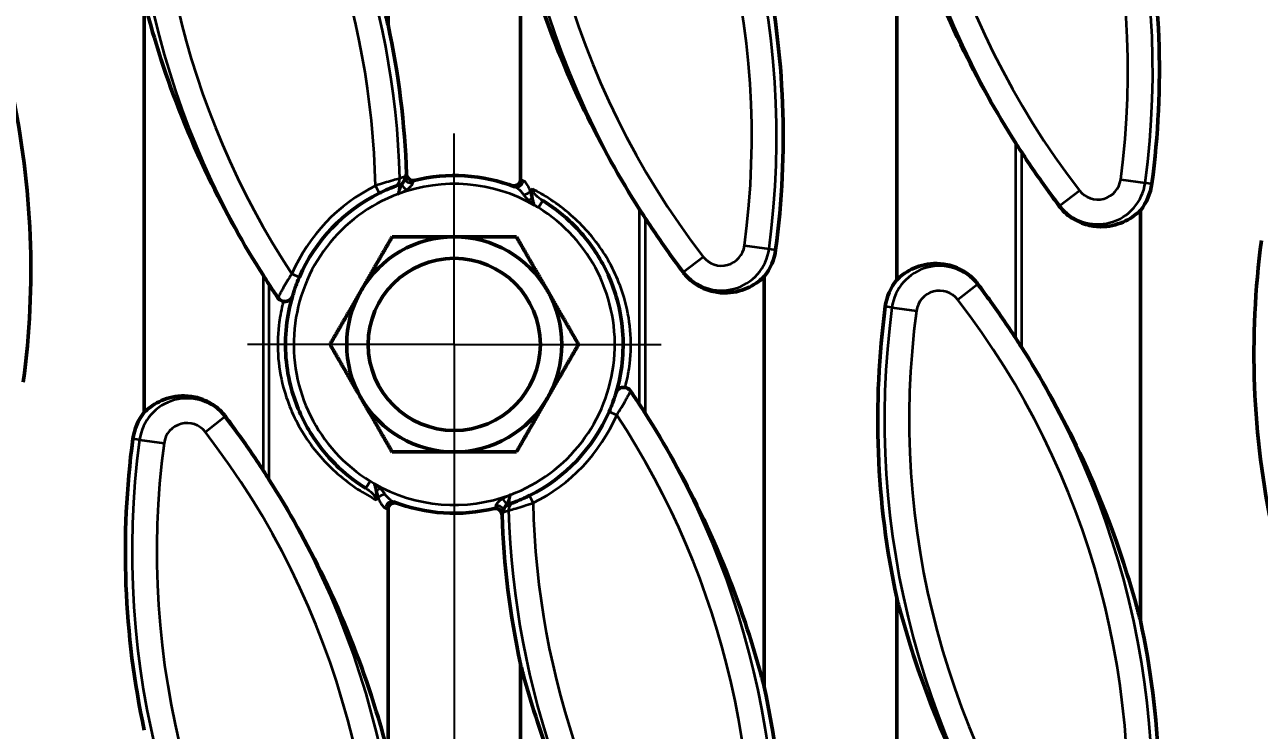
# Model space of a CAD drawing. Header units: millimetres. Extents: x 0 to 1485, y 0 to 1050.
# Drawn here: x 616.5 to 691, y 484.1 to 526.8 of the extents above; entities that cross this region are included whole.
import ezdxf

# ---------------------------------------------------------------- set-up
doc = ezdxf.new("R2010")
doc.units = ezdxf.units.MM
doc.header["$LTSCALE"] = 2.5
for name, color, linetype, lineweight in [('Bemaßung (ISO)', 7, 'Continuous', 25), ('Mittelpunktmarkierung (ISO)', 7, 'Continuous', 25), ('Sichtbar (ISO)', 7, 'Continuous', 50), ('Sichtbar schmal (ISO)', 7, 'Continuous', 35)]:
    doc.layers.add(name, color=color, linetype=linetype, lineweight=lineweight)
doc.styles.add('TXT 3_5', font='isocpeur.ttf')
doc.dimstyles.new('Anrin Standard (DIN)', dxfattribs={"dimscale": 2.5, "dimtxt": 3.5, "dimasz": 2.5, "dimexe": 2, "dimexo": 0, "dimgap": 0.8, "dimtad": 1, "dimrnd": 1e-08, "dimtxsty": 'TXT 3_5', "dimcen": 0.09, "dimdle": 10, "dimclrd": 256, "dimclre": 256, "dimclrt": 256, "dimadec": 0, "dimazin": 2, "dimtfac": 0.714286, "dimtmove": 0, "dimatfit": 3, "dimfxl": 1, "dimtolj": 1, "dimlwd": -1, "dimlwe": -1, "dimarcsym": 0})

# ---------------------------------------------------------------- blocks, each defined once
blk = doc.blocks.new('*D26')
at = {"layer": 'Bemaßung (ISO)', "transparency": 16777216}
for p, q in [((642.405, 507.455), (642.405, 407.455)), ((1142.405, 507.455), (1142.405, 407.455)), ((648.655, 412.455), (1136.155, 412.455))]:
    blk.add_line(p, q, dxfattribs=at)
for points in [[(648.655, 413.496), (648.655, 411.413), (642.405, 412.455)], [(1136.155, 413.496), (1136.155, 411.413), (1142.405, 412.455)]]:
    blk.add_solid(points, dxfattribs=at)
at = {"layer": 'Defpoints', "color": 0, "transparency": 16777216}
for p in [(642.405, 507.455), (1142.405, 507.455), (1142.405, 412.455)]:
    blk.add_point(p, dxfattribs=at)
at = {"layer": 'Bemaßung (ISO)', "transparency": 16777216, "insert": (884.092, 423.205), "char_height": 8.75, "attachment_point": 1, "style": 'TXT 3_5'}
blk.add_mtext('\\A1;500', dxfattribs=at)

msp = doc.modelspace()

# ---------------------------------------------------------------- linework, layer by layer
at = {"layer": 'Mittelpunktmarkierung (ISO)', "linetype": 'Continuous'}
for q in [(642.405, 520.205), (629.905, 507.455), (654.905, 507.455), (642.405, 494.955)]:
    msp.add_line((642.405, 507.455), q, dxfattribs=at)
at = {"layer": 'Sichtbar (ISO)'}
for p, q in [((638.405, 551.554), (638.405, 526.771)), ((669.132, 511.355), (669.132, 536.139)), ((646.405, 517.41), (646.405, 532.139)), ((623.678, 503.355), (623.678, 528.139)), ((683.86, 515.554), (683.86, 490.771)), ((661.132, 511.554), (661.132, 486.771)), ((638.405, 497.499), (638.405, 482.771)), ((669.132, 467.355), (669.132, 492.139)), ((646.405, 463.355), (646.405, 488.139))]:
    msp.add_line(p, q, dxfattribs=at)
msp.add_circle((642.405, 507.455), 5.2, dxfattribs=at)
for centre, radius, start, end in [((633.729, 523.995), 51.275, 352.3504, 12.13108), ((611.002, 519.995), 51.275, 352.3504, 12.13108), ((588.275, 515.995), 51.275, 1.95578, 12.13108), ((565.547, 511.995), 51.275, 352.3504, 12.13108), ((719.263, 546.914), 50.882, 212.45081, 213.15705), ((642.405, 507.455), 10.2, 68.95036, 103.79188), ((681.278, 517.609), 3.3, 321.48132, 352.3504), ((642.405, 507.455), 10.2, 116.44643, 156.48791), ((696.535, 542.914), 50.882, 212.45081, 213.15705), ((642.405, 507.455), 6.5, 90, 150), ((642.405, 507.455), 6.5, 30, 90), ((658.55, 513.609), 3.3, 321.48132, 352.3504), ((741.99, 506.914), 51.275, 172.3504, 192.13108), ((673.808, 538.914), 50.882, 212.45081, 213.15705), ((671.714, 509.3), 3.3, 141.48132, 172.3504), ((642.405, 507.455), 6.5, 150, 210), ((642.405, 507.455), 6.5, 330, 30), ((719.263, 502.914), 51.275, 172.3504, 192.13108), ((633.729, 479.995), 50.882, 32.45081, 33.15705), ((642.405, 507.455), 6.5, 210, 270), ((642.405, 507.455), 6.5, 270, 330), ((611.002, 475.995), 50.882, 32.45081, 33.15705), ((626.26, 501.3), 3.3, 141.48132, 172.3504), ((642.405, 507.455), 10.2, 296.44643, 336.48791), ((673.808, 494.914), 51.275, 172.3504, 192.13108), ((588.275, 471.995), 50.882, 32.45081, 33.15705), ((642.405, 507.455), 10.2, 248.95036, 283.79188), ((696.535, 498.914), 51.275, 181.95578, 192.13108), ((633.729, 479.995), 51.275, 352.3504, 12.13108), ((611.002, 475.995), 51.275, 352.3504, 12.13108)]:
    msp.add_arc(centre, radius, start, end, dxfattribs=at)
for points, knots in [([(631.211, 543.297), (632.391, 541.442), (633.533, 539.411), (635.691, 534.941), (636.654, 532.486), (637.661, 529.402), (637.942, 528.469), (638.266, 527.292), (638.337, 527.029), (638.405, 526.771)], [5.610352, 5.610352, 5.610352, 5.610352, 6.256852, 6.256852, 7.009099, 7.009099, 7.296608, 7.296608, 7.380319, 7.380319, 7.380319, 7.380319]), ([(676.326, 519.612), (675.146, 521.468), (674.004, 523.499), (671.847, 527.969), (670.883, 530.424), (669.876, 533.507), (669.596, 534.441), (669.271, 535.617), (669.2, 535.88), (669.132, 536.139)], [5.610352, 5.610352, 5.610352, 5.610352, 6.256852, 6.256852, 7.009099, 7.009099, 7.296608, 7.296608, 7.380319, 7.380319, 7.380319, 7.380319]), ([(653.599, 515.612), (652.419, 517.468), (651.277, 519.499), (649.119, 523.969), (648.156, 526.424), (647.149, 529.507), (646.868, 530.441), (646.544, 531.617), (646.473, 531.88), (646.405, 532.139)], [5.610352, 5.610352, 5.610352, 5.610352, 6.256852, 6.256852, 7.009099, 7.009099, 7.296608, 7.296608, 7.380319, 7.380319, 7.380319, 7.380319]), ([(630.871, 511.612), (629.691, 513.468), (628.55, 515.499), (626.392, 519.969), (625.429, 522.424), (624.422, 525.507), (624.141, 526.441), (623.817, 527.617), (623.746, 527.88), (623.678, 528.139)], [5.610352, 5.610352, 5.610352, 5.610352, 6.256852, 6.256852, 7.009099, 7.009099, 7.296608, 7.296608, 7.380319, 7.380319, 7.380319, 7.380319]), ([(678.953, 515.816), (678.724, 516.123), (678.499, 516.43), (677.734, 517.492), (677.193, 518.278), (676.666, 519.085)], [1.2694834, 1.2694834, 1.2694834, 1.2694834, 1.3818929, 1.3818929, 1.6649559, 1.6649559, 1.6649559, 1.6649559]), ([(640.015, 517.371), (639.964, 517.359), (639.911, 517.356), (639.807, 517.372), (639.758, 517.39), (639.668, 517.444), (639.629, 517.48), (639.574, 517.554), (639.555, 517.59), (639.529, 517.665), (639.522, 517.705), (639.52, 517.745)], [0, 0, 0, 0, 0.01574816, 0.01574816, 0.03146446, 0.03146446, 0.04711575, 0.04711575, 0.05916929, 0.05916929, 0.07122118, 0.07122118, 0.07122118, 0.07122118]), ([(637.862, 516.587), (637.928, 516.62), (637.994, 516.652), (638.162, 516.731), (638.264, 516.777), (638.479, 516.87), (638.585, 516.913), (638.74, 516.974), (638.789, 516.992), (638.802, 516.997)], [0, 0, 0, 0, 0.0230126, 0.0230126, 0.0598329, 0.0598329, 0.1076991, 0.1076991, 0.1549444, 0.1549444, 0.1549444, 0.1549444]), ([(638.802, 516.997), (638.85, 517.015), (638.898, 517.033), (638.983, 517.064), (639.02, 517.077), (639.057, 517.09)], [0, 0, 0, 0, 0.1758766, 0.1758766, 0.3100221, 0.3100221, 0.3100221, 0.3100221]), ([(646.405, 517.41), (646.405, 517.362), (646.396, 517.315), (646.359, 517.228), (646.333, 517.189), (646.265, 517.121), (646.224, 517.093), (646.127, 517.05), (646.071, 517.037), (645.952, 517.032), (645.888, 517.042), (645.828, 517.063)], [0, 0, 0, 0, 0.01433422, 0.01433422, 0.02831347, 0.02831347, 0.04325433, 0.04325433, 0.06008077, 0.06008077, 0.07901685, 0.07901685, 0.07901685, 0.07901685]), ([(647.747, 516.144), (648.253, 515.833), (648.824, 515.417), (650.01, 514.307), (650.614, 513.582), (651.107, 512.776), (651.602, 511.967), (651.988, 511.079), (652.58, 508.922), (652.683, 507.624), (652.479, 505.743), (652.358, 505.14), (652.183, 504.553)], [0.248951, 0.248951, 0.248951, 0.248951, 0.507577, 0.507577, 0.807954, 0.807954, 0.807954, 1.109752, 1.109752, 1.512285, 1.512285, 1.705145, 1.705145, 1.705145, 1.705145]), ([(683.86, 515.554), (683.747, 515.445), (683.623, 515.339), (683.167, 515.002), (682.783, 514.802), (681.889, 514.562), (681.38, 514.514), (680.484, 514.709), (680.15, 514.832), (679.528, 515.204), (679.242, 515.454), (678.997, 515.758), (678.975, 515.787), (678.953, 515.816)], [1.2625413, 1.2625413, 1.2625413, 1.2625413, 1.3515841, 1.3515841, 1.5621044, 1.5621044, 1.7726247, 1.7726247, 1.8811482, 1.8811482, 1.9896717, 1.9896717, 2.0005996, 2.0005996, 2.0005996, 2.0005996]), ([(656.226, 511.816), (655.997, 512.123), (655.772, 512.43), (655.007, 513.492), (654.466, 514.278), (653.939, 515.085)], [1.2694834, 1.2694834, 1.2694834, 1.2694834, 1.3818929, 1.3818929, 1.6649559, 1.6649559, 1.6649559, 1.6649559]), ([(661.132, 511.554), (661.02, 511.445), (660.896, 511.339), (660.439, 511.002), (660.056, 510.802), (659.162, 510.562), (658.653, 510.514), (657.757, 510.709), (657.423, 510.832), (656.801, 511.204), (656.515, 511.454), (656.27, 511.758), (656.248, 511.787), (656.226, 511.816)], [1.2625413, 1.2625413, 1.2625413, 1.2625413, 1.3515841, 1.3515841, 1.5621044, 1.5621044, 1.7726247, 1.7726247, 1.8811482, 1.8811482, 1.9896717, 1.9896717, 2.0005996, 2.0005996, 2.0005996, 2.0005996]), ([(669.132, 511.355), (669.245, 511.464), (669.369, 511.571), (669.825, 511.907), (670.208, 512.107), (671.103, 512.347), (671.612, 512.396), (672.508, 512.2), (672.842, 512.077), (673.463, 511.706), (673.75, 511.456), (673.995, 511.151), (674.017, 511.123), (674.038, 511.093)], [1.2625413, 1.2625413, 1.2625413, 1.2625413, 1.3515841, 1.3515841, 1.5621044, 1.5621044, 1.7726247, 1.7726247, 1.8811482, 1.8811482, 1.9896717, 1.9896717, 2.0005996, 2.0005996, 2.0005996, 2.0005996]), ([(632.646, 510.423), (632.648, 510.428), (632.651, 510.438), (632.662, 510.475), (632.673, 510.508), (632.7, 510.595), (632.718, 510.649), (632.756, 510.761), (632.775, 510.817), (632.83, 510.971), (632.868, 511.073), (632.954, 511.292), (633.002, 511.408), (633.052, 511.524)], [0, 0, 0, 0, 0.0155099, 0.0155099, 0.0403256, 0.0403256, 0.0672032, 0.0672032, 0.0901294, 0.0901294, 0.1272865, 0.1272865, 0.1669114, 0.1669114, 0.1669114, 0.1669114]), ([(674.038, 511.093), (674.268, 510.786), (674.493, 510.48), (675.257, 509.418), (675.799, 508.632), (676.326, 507.824)], [1.2694834, 1.2694834, 1.2694834, 1.2694834, 1.3818929, 1.3818929, 1.6649559, 1.6649559, 1.6649559, 1.6649559]), ([(631.752, 510.272), (631.784, 510.224), (631.826, 510.181), (631.92, 510.112), (631.973, 510.086), (632.046, 510.065), (632.064, 510.061), (632.081, 510.058)], [-0.1130441, -0.1130441, -0.1130441, -0.1130441, -0.09541598, -0.09541598, -0.07779521, -0.07779521, -0.07248513, -0.07248513, -0.07248513, -0.07248513]), ([(632.627, 510.357), (632.626, 510.356), (632.626, 510.355), (632.607, 510.292), (632.572, 510.234), (632.483, 510.145), (632.433, 510.111), (632.328, 510.069), (632.278, 510.056), (632.177, 510.047), (632.129, 510.049), (632.081, 510.058)], [-0.08672589, -0.08672589, -0.08672589, -0.08672589, -0.08630299, -0.08630299, -0.05638776, -0.05638776, -0.03260785, -0.03260785, -0.01488599, -0.01488599, 0, 0, 0, 0]), ([(637.063, 498.765), (636.557, 499.077), (635.986, 499.492), (634.8, 500.602), (634.196, 501.328), (633.703, 502.133), (633.208, 502.942), (632.822, 503.831), (632.23, 505.988), (632.127, 507.286), (632.331, 509.166), (632.452, 509.77), (632.627, 510.357)], [0.248951, 0.248951, 0.248951, 0.248951, 0.507577, 0.507577, 0.807954, 0.807954, 0.807954, 1.109752, 1.109752, 1.512285, 1.512285, 1.705145, 1.705145, 1.705145, 1.705145]), ([(676.666, 507.297), (677.846, 505.442), (678.987, 503.411), (681.145, 498.941), (682.109, 496.486), (683.115, 493.402), (683.396, 492.469), (683.721, 491.292), (683.791, 491.029), (683.86, 490.771)], [5.610352, 5.610352, 5.610352, 5.610352, 6.256852, 6.256852, 7.009099, 7.009099, 7.296608, 7.296608, 7.380319, 7.380319, 7.380319, 7.380319]), ([(623.678, 503.355), (623.79, 503.464), (623.914, 503.571), (624.371, 503.907), (624.754, 504.107), (625.648, 504.347), (626.157, 504.396), (627.053, 504.2), (627.387, 504.077), (628.009, 503.706), (628.295, 503.456), (628.54, 503.151), (628.562, 503.123), (628.584, 503.093)], [1.2625413, 1.2625413, 1.2625413, 1.2625413, 1.3515841, 1.3515841, 1.5621044, 1.5621044, 1.7726247, 1.7726247, 1.8811482, 1.8811482, 1.9896717, 1.9896717, 2.0005996, 2.0005996, 2.0005996, 2.0005996]), ([(652.164, 504.486), (652.162, 504.481), (652.159, 504.471), (652.148, 504.434), (652.137, 504.401), (652.11, 504.315), (652.092, 504.26), (652.054, 504.149), (652.035, 504.093), (651.98, 503.939), (651.942, 503.836), (651.856, 503.617), (651.808, 503.501), (651.758, 503.386)], [0, 0, 0, 0, 0.0155099, 0.0155099, 0.0403256, 0.0403256, 0.0672032, 0.0672032, 0.0901294, 0.0901294, 0.1272865, 0.1272865, 0.1669114, 0.1669114, 0.1669114, 0.1669114]), ([(652.183, 504.553), (652.184, 504.554), (652.184, 504.555), (652.203, 504.618), (652.238, 504.676), (652.327, 504.764), (652.377, 504.798), (652.482, 504.841), (652.532, 504.854), (652.633, 504.862), (652.681, 504.86), (652.729, 504.852)], [-0.08672589, -0.08672589, -0.08672589, -0.08672589, -0.08630299, -0.08630299, -0.05638776, -0.05638776, -0.03260785, -0.03260785, -0.01488599, -0.01488599, 0, 0, 0, 0]), ([(653.058, 504.637), (653.026, 504.686), (652.984, 504.728), (652.89, 504.797), (652.837, 504.823), (652.764, 504.845), (652.746, 504.849), (652.729, 504.852)], [-0.1130441, -0.1130441, -0.1130441, -0.1130441, -0.09541598, -0.09541598, -0.07779521, -0.07779521, -0.07248513, -0.07248513, -0.07248513, -0.07248513]), ([(628.584, 503.093), (628.813, 502.786), (629.038, 502.48), (629.803, 501.418), (630.344, 500.632), (630.871, 499.824)], [1.2694834, 1.2694834, 1.2694834, 1.2694834, 1.3818929, 1.3818929, 1.6649559, 1.6649559, 1.6649559, 1.6649559]), ([(653.939, 503.297), (655.119, 501.442), (656.26, 499.411), (658.418, 494.941), (659.381, 492.486), (660.388, 489.402), (660.669, 488.469), (660.993, 487.292), (661.064, 487.029), (661.132, 486.771)], [5.610352, 5.610352, 5.610352, 5.610352, 6.256852, 6.256852, 7.009099, 7.009099, 7.296608, 7.296608, 7.380319, 7.380319, 7.380319, 7.380319]), ([(631.211, 499.297), (632.391, 497.442), (633.533, 495.411), (635.691, 490.941), (636.654, 488.486), (637.661, 485.402), (637.942, 484.469), (638.266, 483.292), (638.337, 483.029), (638.405, 482.771)], [5.610352, 5.610352, 5.610352, 5.610352, 6.256852, 6.256852, 7.009099, 7.009099, 7.296608, 7.296608, 7.380319, 7.380319, 7.380319, 7.380319]), ([(646.948, 498.322), (646.882, 498.29), (646.816, 498.258), (646.648, 498.178), (646.546, 498.133), (646.331, 498.04), (646.225, 497.997), (646.07, 497.935), (646.021, 497.917), (646.008, 497.912)], [0, 0, 0, 0, 0.0230126, 0.0230126, 0.0598329, 0.0598329, 0.1076991, 0.1076991, 0.1549444, 0.1549444, 0.1549444, 0.1549444]), ([(638.405, 497.499), (638.405, 497.547), (638.414, 497.594), (638.451, 497.681), (638.477, 497.72), (638.545, 497.789), (638.586, 497.817), (638.683, 497.86), (638.739, 497.872), (638.858, 497.877), (638.922, 497.868), (638.982, 497.846)], [0, 0, 0, 0, 0.01433489, 0.01433489, 0.02831378, 0.02831378, 0.04325342, 0.04325342, 0.06007817, 0.06007817, 0.07901686, 0.07901686, 0.07901686, 0.07901686]), ([(644.795, 497.539), (644.846, 497.551), (644.899, 497.553), (645.003, 497.537), (645.052, 497.519), (645.142, 497.465), (645.181, 497.43), (645.236, 497.356), (645.255, 497.32), (645.281, 497.244), (645.288, 497.204), (645.29, 497.164)], [0, 0, 0, 0, 0.01574815, 0.01574815, 0.03146443, 0.03146443, 0.0471157, 0.0471157, 0.05916927, 0.05916927, 0.07122118, 0.07122118, 0.07122118, 0.07122118]), ([(646.008, 497.912), (645.96, 497.894), (645.912, 497.876), (645.827, 497.846), (645.79, 497.833), (645.753, 497.82)], [0, 0, 0, 0, 0.1758766, 0.1758766, 0.3100221, 0.3100221, 0.3100221, 0.3100221]), ([(676.326, 475.612), (675.146, 477.468), (674.004, 479.499), (671.847, 483.969), (670.883, 486.424), (669.876, 489.507), (669.596, 490.441), (669.271, 491.617), (669.2, 491.88), (669.132, 492.139)], [5.610352, 5.610352, 5.610352, 5.610352, 6.256852, 6.256852, 7.009099, 7.009099, 7.296608, 7.296608, 7.380319, 7.380319, 7.380319, 7.380319]), ([(653.599, 471.612), (652.419, 473.468), (651.277, 475.499), (649.119, 479.969), (648.156, 482.424), (647.149, 485.507), (646.868, 486.441), (646.544, 487.617), (646.473, 487.88), (646.405, 488.139)], [5.610352, 5.610352, 5.610352, 5.610352, 6.256852, 6.256852, 7.009099, 7.009099, 7.296608, 7.296608, 7.380319, 7.380319, 7.380319, 7.380319])]:
    msp.add_open_spline(points, degree=3, knots=knots, dxfattribs=at)
for points, weights in [([(636.776, 510.705), (637.647, 512.213), (638.652, 513.955)], [1, 1.10990658855, 1.14344672345]), ([(638.652, 513.955), (640.663, 513.955), (642.405, 513.955)], [1.14344672345, 1.10990658855, 1]), ([(642.405, 513.955), (644.147, 513.955), (646.158, 513.955)], [1, 1.10990658855, 1.14344672345]), ([(646.158, 513.955), (647.163, 512.213), (648.034, 510.705)], [1.14344672345, 1.10990658855, 1]), ([(634.899, 507.455), (635.905, 509.196), (636.776, 510.705)], [1.14344672345, 1.10990658855, 1]), ([(648.034, 510.705), (648.905, 509.196), (649.911, 507.455)], [1, 1.10990658855, 1.14344672345]), ([(636.776, 504.205), (635.905, 505.713), (634.899, 507.455)], [1, 1.10990658855, 1.14344672345]), ([(649.911, 507.455), (648.905, 505.713), (648.034, 504.205)], [1.14344672345, 1.10990658855, 1]), ([(638.652, 500.955), (637.647, 502.696), (636.776, 504.205)], [1.14344672345, 1.10990658855, 1]), ([(648.034, 504.205), (647.163, 502.696), (646.158, 500.955)], [1, 1.10990658855, 1.14344672345]), ([(642.405, 500.955), (640.663, 500.955), (638.652, 500.955)], [1, 1.10990658855, 1.14344672345]), ([(646.158, 500.955), (644.147, 500.955), (642.405, 500.955)], [1.14344672345, 1.10990658855, 1])]:
    msp.add_rational_spline(points, weights, degree=2, dxfattribs=at)
for points in [[(631.752, 510.272), (631.57, 510.541), (631.39, 510.812), (631.211, 511.085)], [(632.627, 510.357), (632.633, 510.379), (632.64, 510.401), (632.646, 510.423)], [(652.183, 504.553), (652.177, 504.531), (652.17, 504.508), (652.164, 504.486)], [(653.058, 504.637), (653.24, 504.369), (653.42, 504.098), (653.599, 503.824)]]:
    msp.add_open_spline(points, degree=3, dxfattribs=at)
at = {"layer": 'Sichtbar schmal (ISO)'}
for p, q in [((676.326, 507.824), (676.326, 519.612)), ((676.666, 519.085), (676.666, 507.297)), ((637.64, 517.035), (637.862, 516.587)), ((639.057, 517.09), (639.082, 517.016)), ((682.666, 517.423), (684.147, 517.224)), ((684.147, 517.224), (684.548, 517.17)), ((647.747, 516.144), (647.485, 515.718)), ((678.986, 515.841), (680.169, 516.754)), ((647.254, 515.882), (647.246, 515.882)), ((647.254, 515.855), (647.254, 515.882)), ((653.599, 503.824), (653.599, 515.612)), ((678.986, 515.841), (678.953, 515.816)), ((653.939, 515.085), (653.939, 503.297)), ((659.938, 513.423), (661.419, 513.224)), ((661.419, 513.224), (661.821, 513.17)), ((656.258, 511.841), (657.441, 512.754)), ((632.593, 511.723), (633.052, 511.524)), ((656.258, 511.841), (656.226, 511.816)), ((630.871, 499.824), (630.871, 511.612)), ((631.211, 511.085), (631.211, 499.297)), ((674.006, 511.069), (672.823, 510.156)), ((674.006, 511.069), (674.038, 511.093)), ((668.845, 509.686), (668.444, 509.74)), ((668.845, 509.686), (670.326, 509.487)), ((628.552, 503.069), (627.369, 502.156)), ((628.552, 503.069), (628.584, 503.093)), ((652.217, 503.186), (651.758, 503.386)), ((623.391, 501.686), (622.989, 501.74)), ((623.391, 501.686), (624.872, 501.487)), ((637.063, 498.765), (637.325, 499.191)), ((637.556, 499.054), (637.556, 499.028)), ((637.556, 499.028), (637.564, 499.028)), ((647.17, 497.874), (646.948, 498.322)), ((645.753, 497.82), (645.728, 497.894))]:
    msp.add_line(p, q, dxfattribs=at)
for centre, radius, start, end in [((633.729, 523.995), 50.87, 352.3504, 37.6496), ((719.263, 546.914), 50.87, 172.3504, 217.6496), ((719.263, 546.914), 49.376, 172.3504, 217.6496), ((633.729, 523.995), 49.376, 352.3504, 37.6496), ((611.002, 519.995), 50.87, 352.3504, 37.6496), ((611.002, 519.995), 49.376, 352.3504, 37.6496), ((696.535, 542.914), 50.87, 172.3504, 217.6496), ((696.535, 542.914), 49.376, 172.3504, 217.6496), ((588.275, 515.995), 50.87, 1.67175, 37.6496), ((588.275, 515.995), 49.376, 1.20642, 37.6496), ((673.808, 538.914), 50.87, 172.3504, 214.24415), ((673.808, 538.914), 49.376, 172.3504, 213.41404), ((642.405, 507.455), 10.7, 116.44643, 156.48791), ((642.405, 507.455), 9.7, 60.00369, 110.5412), ((681.278, 517.609), 2.895, 217.6496, 352.3504), ((681.278, 517.609), 1.401, 217.6496, 352.3504), ((642.405, 507.455), 9.7, 110.5412, 238.41931), ((642.405, 507.455), 9.7, 290.5412, 58.41931), ((658.55, 513.609), 2.895, 217.6496, 352.3504), ((658.55, 513.609), 1.401, 217.6496, 352.3504), ((671.714, 509.3), 2.895, 37.6496, 172.3504), ((633.729, 479.995), 50.87, 352.3504, 37.6496), ((671.714, 509.3), 1.401, 37.6496, 172.3504), ((719.263, 502.914), 50.87, 172.3504, 217.6496), ((719.263, 502.914), 49.376, 172.3504, 217.6496), ((633.729, 479.995), 49.376, 352.3504, 37.6496), ((611.002, 475.995), 50.87, 352.3504, 34.24415), ((626.26, 501.3), 2.895, 37.6496, 172.3504), ((588.275, 471.995), 50.87, 352.3504, 37.6496), ((642.405, 507.455), 10.7, 296.44643, 336.48791), ((611.002, 475.995), 49.376, 352.3504, 33.41404), ((626.26, 501.3), 1.401, 37.6496, 172.3504), ((588.275, 471.995), 49.376, 352.3504, 37.6496), ((673.808, 494.914), 50.87, 172.3504, 217.6496), ((673.808, 494.914), 49.376, 172.3504, 217.6496), ((642.405, 507.455), 9.7, 240.00369, 290.5412), ((696.535, 498.914), 49.376, 181.20642, 217.6496), ((696.535, 498.914), 50.87, 181.67175, 217.6496)]:
    msp.add_arc(centre, radius, start, end, dxfattribs=at)
for centre, major_axis, ratio, start_param, end_param in [((639.878, 517.749), (0.095, -0.388), 0.996028, 4.506445, 6.283185), ((638.625, 517.465), (0.177, -0.468), 0.995746, 0, 1.240253), ((638.944, 517.414), (0.493, 0.082), 0.839926, 4.85613, 5.211227), ((639.477, 516.829), (-0.261, 0.303), 0.053745, 0.49753, 1.694731), ((639.832, 517.484), (-0.399, 0.024), 0.709812, 0.12405, 1.794752), ((646.212, 517.347), (-0.144, -0.373), 0.864937, 0, 1.892137), ((646.675, 516.704), (0.379, 0.128), 0.423117, 4.330604, 5.608077), ((646.931, 516.225), (-0.321, -0.239), 0.083756, 1.401229, 2.070756), ((647.317, 516.429), (0.485, -0.121), 0.34728, 4.343031, 4.43962), ((647.239, 515.882), (-0.346, -0.2), 0.008471, 1.556172, 1.585421), ((632.168, 510.569), (0.478, -0.146), 0.993751, 4.037613, 6.283185), ((652.642, 504.341), (-0.478, 0.146), 0.993751, 4.037613, 6.283185), ((637.571, 499.028), (-0.346, -0.2), 0.008471, 4.697765, 4.727013), ((637.493, 498.48), (-0.485, 0.121), 0.34728, 4.343031, 4.43962), ((637.879, 498.685), (0.321, 0.239), 0.083756, 1.401229, 2.070756), ((638.135, 498.206), (-0.379, -0.128), 0.423117, 4.330604, 5.608077), ((638.598, 497.562), (0.144, 0.373), 0.864937, 0, 1.892137), ((644.932, 497.16), (-0.095, 0.388), 0.996028, 4.506445, 6.283185), ((644.978, 497.425), (0.399, -0.024), 0.709812, 0.12405, 1.794752), ((645.333, 498.08), (0.261, -0.303), 0.053745, 0.49753, 1.694731), ((645.866, 497.495), (-0.493, -0.082), 0.839926, 4.85613, 5.211227), ((646.185, 497.445), (-0.177, 0.468), 0.995746, 0, 1.240253)]:
    msp.add_ellipse(centre, major_axis=major_axis, ratio=ratio, start_param=start_param, end_param=end_param, dxfattribs=at)
for points, knots in [([(639.48, 517.736), (639.468, 517.733), (639.457, 517.698), (639.443, 517.593), (639.438, 517.538), (639.434, 517.473)], [0, 0, 0, 0, 0.04099207, 0.04099207, 0.06905004, 0.06905004, 0.06905004, 0.06905004]), ([(639.52, 517.745), (639.519, 517.745), (639.518, 517.745), (639.505, 517.742), (639.492, 517.739), (639.48, 517.736)], [-0.04669909, -0.04669909, -0.04669909, -0.04669909, -0.04369649, -0.04369649, 0, 0, 0, 0]), ([(639.123, 517.479), (639.103, 517.474), (639.026, 517.454), (638.781, 517.387), (638.613, 517.34), (638.274, 517.239), (638.114, 517.19), (637.847, 517.104), (637.743, 517.07), (637.64, 517.035)], [-0.1549444, -0.1549444, -0.1549444, -0.1549444, -0.1076991, -0.1076991, -0.0598329, -0.0598329, -0.0230126, -0.0230126, 0, 0, 0, 0]), ([(639.24, 517.089), (639.225, 517.066), (639.209, 517.041), (639.167, 516.965), (639.141, 516.908), (639.097, 516.794), (639.08, 516.746), (639.062, 516.698), (639.052, 516.671), (639.042, 516.644), (639.022, 516.591), (639.012, 516.564), (639.001, 516.538)], [0, 0, 0, 0, 0.01209492, 0.01209492, 0.03112901, 0.03112901, 0.04302532, 0.04302532, 0.04302532, 0.04946142, 0.04946142, 0.05589751, 0.05589751, 0.05589751, 0.05589751]), ([(639.082, 517.016), (639.083, 516.998), (639.082, 516.977), (639.078, 516.917), (639.073, 516.874), (639.055, 516.765), (639.041, 516.695), (639.017, 516.595), (639.009, 516.567), (639.001, 516.538)], [0.6514515, 0.6514515, 0.6514515, 0.6514515, 0.6702805, 0.6702805, 0.7004068, 0.7004068, 0.7395711, 0.7395711, 0.7550032, 0.7550032, 0.7550032, 0.7550032]), ([(639.398, 517.58), (639.4, 517.499), (639.382, 517.418), (639.311, 517.272), (639.257, 517.208), (639.15, 517.13), (639.105, 517.106), (639.057, 517.09)], [0, 0, 0, 0, 0.048515, 0.048515, 0.0969187, 0.0969187, 0.1271711, 0.1271711, 0.1271711, 0.1271711]), ([(639.398, 517.58), (639.4, 517.533), (639.397, 517.519), (639.392, 517.482), (639.39, 517.467), (639.375, 517.398), (639.36, 517.366), (639.313, 517.267), (639.283, 517.232), (639.216, 517.154), (639.186, 517.129), (639.122, 517.068), (639.099, 517.043), (639.082, 517.016)], [-0.0480565, -0.0480565, -0.0480565, -0.0480565, -0.04728971, -0.04728971, -0.04652291, -0.04652291, -0.04329492, -0.04329492, -0.0353471, -0.0353471, -0.02263771, -0.02263771, 0, 0, 0, 0]), ([(639.398, 517.58), (639.357, 517.566), (639.316, 517.551), (639.224, 517.518), (639.174, 517.499), (639.123, 517.479)], [-0.3187743, -0.3187743, -0.3187743, -0.3187743, -0.1758766, -0.1758766, 0, 0, 0, 0]), ([(639.434, 517.473), (639.43, 517.433), (639.414, 517.379), (639.366, 517.277), (639.339, 517.231), (639.286, 517.153), (639.263, 517.122), (639.24, 517.089)], [-0.08313607, -0.08313607, -0.08313607, -0.08313607, -0.04678839, -0.04678839, -0.01799553, -0.01799553, 0, 0, 0, 0]), ([(639.434, 517.473), (639.43, 517.494), (639.426, 517.512), (639.417, 517.542), (639.413, 517.554), (639.407, 517.568), (639.405, 517.573), (639.401, 517.577), (639.4, 517.578), (639.399, 517.579), (639.399, 517.579), (639.398, 517.58), (639.398, 517.58), (639.398, 517.58)], [0.00888566, 0.00888566, 0.00888566, 0.00888566, 0.02263771, 0.02263771, 0.0353471, 0.0353471, 0.04329492, 0.04329492, 0.04652291, 0.04652291, 0.04728971, 0.04728971, 0.0480565, 0.0480565, 0.0480565, 0.0480565]), ([(639.493, 516.778), (639.541, 516.807), (639.587, 516.837), (639.696, 516.919), (639.754, 516.972), (639.856, 517.089), (639.891, 517.153), (639.904, 517.203)], [0, 0, 0, 0, 0.01799553, 0.01799553, 0.04678839, 0.04678839, 0.08313607, 0.08313607, 0.08313607, 0.08313607]), ([(639.904, 517.203), (639.915, 517.241), (639.925, 517.274), (639.949, 517.337), (639.962, 517.358), (639.973, 517.361)], [-0.06905004, -0.06905004, -0.06905004, -0.06905004, -0.04099207, -0.04099207, 0, 0, 0, 0]), ([(646.069, 516.974), (646.132, 516.95), (646.2, 516.908), (646.336, 516.8), (646.405, 516.733), (646.509, 516.611), (646.548, 516.56), (646.585, 516.507)], [-0.1128911, -0.1128911, -0.1128911, -0.1128911, -0.0705536, -0.0705536, -0.027136, -0.027136, 0, 0, 0, 0]), ([(647.005, 516.704), (646.98, 516.781), (646.951, 516.854), (646.869, 517.03), (646.811, 517.123), (646.69, 517.269), (646.627, 517.322), (646.564, 517.347)], [0, 0, 0, 0, 0.027136, 0.027136, 0.0705536, 0.0705536, 0.1128911, 0.1128911, 0.1128911, 0.1128911]), ([(639.001, 516.538), (639.021, 516.547), (639.04, 516.556), (639.079, 516.573), (639.099, 516.582), (639.118, 516.591), (639.154, 516.607), (639.19, 516.623), (639.282, 516.666), (639.338, 516.693), (639.427, 516.74), (639.461, 516.758), (639.493, 516.778)], [-0.05589751, -0.05589751, -0.05589751, -0.05589751, -0.04946142, -0.04946142, -0.04302532, -0.04302532, -0.04302532, -0.03112901, -0.03112901, -0.01209492, -0.01209492, 0, 0, 0, 0]), ([(646.585, 516.507), (646.622, 516.452), (646.668, 516.394), (646.774, 516.276), (646.833, 516.217), (646.896, 516.158)], [-0.0562522, -0.0562522, -0.0562522, -0.0562522, -0.0281261, -0.0281261, 0, 0, 0, 0]), ([(646.896, 516.158), (646.909, 516.147), (646.921, 516.136), (646.957, 516.104), (646.981, 516.083), (647.024, 516.046), (647.043, 516.031), (647.077, 516.003), (647.092, 515.991), (647.118, 515.97), (647.13, 515.96), (647.151, 515.944), (647.16, 515.937), (647.176, 515.925), (647.183, 515.919), (647.195, 515.91), (647.199, 515.906), (647.209, 515.899), (647.214, 515.895), (647.222, 515.888), (647.226, 515.885), (647.232, 515.88), (647.234, 515.878), (647.236, 515.876)], [-0.04622491, -0.04622491, -0.04622491, -0.04622491, -0.04083925, -0.04083925, -0.03074615, -0.03074615, -0.02298222, -0.02298222, -0.01700996, -0.01700996, -0.01241592, -0.01241592, -0.00888205, -0.00888205, -0.00616368, -0.00616368, -0.00432895, -0.00432895, -0.00240497, -0.00240497, -0.00092499, -0.00092499, 0, 0, 0, 0]), ([(647.129, 516.846), (647.114, 516.838), (647.099, 516.825), (647.066, 516.793), (647.048, 516.771), (647.023, 516.733), (647.014, 516.719), (647.005, 516.704)], [-0.00014335, -0.00014335, -0.00014335, -0.00014335, 0.00771507, 0.00771507, 0.01847178, 0.01847178, 0.02470696, 0.02470696, 0.02470696, 0.02470696]), ([(647.102, 516.316), (647.08, 516.393), (647.062, 516.464), (647.03, 516.593), (647.016, 516.651), (647.005, 516.704)], [0, 0, 0, 0, 0.0281261, 0.0281261, 0.0562522, 0.0562522, 0.0562522, 0.0562522]), ([(647.246, 515.882), (647.245, 515.886), (647.244, 515.889), (647.241, 515.899), (647.239, 515.904), (647.235, 515.916), (647.233, 515.923), (647.228, 515.936), (647.226, 515.942), (647.22, 515.957), (647.217, 515.966), (647.209, 515.987), (647.205, 515.999), (647.195, 516.025), (647.19, 516.04), (647.178, 516.074), (647.172, 516.092), (647.157, 516.135), (647.15, 516.159), (647.133, 516.212), (647.124, 516.242), (647.111, 516.286), (647.107, 516.301), (647.102, 516.316)], [0, 0, 0, 0, 0.00092499, 0.00092499, 0.00240497, 0.00240497, 0.00432895, 0.00432895, 0.00616368, 0.00616368, 0.00888205, 0.00888205, 0.01241592, 0.01241592, 0.01700996, 0.01700996, 0.02298222, 0.02298222, 0.03074615, 0.03074615, 0.04083925, 0.04083925, 0.04622491, 0.04622491, 0.04622491, 0.04622491]), ([(647.146, 516.299), (647.138, 516.341), (647.132, 516.383), (647.12, 516.49), (647.115, 516.555), (647.114, 516.662), (647.115, 516.697), (647.12, 516.766), (647.122, 516.794), (647.129, 516.846)], [-0.05760883, -0.05760883, -0.05760883, -0.05760883, -0.0418471, -0.0418471, -0.01847178, -0.01847178, -0.00771507, -0.00771507, 0.00014335, 0.00014335, 0.00014335, 0.00014335]), ([(647.747, 516.144), (647.599, 516.235), (647.465, 516.335), (647.237, 516.57), (647.148, 516.71), (647.129, 516.846)], [-0.1418625, -0.1418625, -0.1418625, -0.1418625, -0.0749946, -0.0749946, 0, 0, 0, 0]), ([(652.779, 505.047), (652.881, 505.459), (652.956, 505.877), (653.16, 507.632), (653.044, 508.994), (652.381, 511.257), (651.949, 512.189), (651.396, 513.037), (650.844, 513.882), (650.169, 514.643), (648.65, 515.975), (647.805, 516.5), (647.129, 516.846)], [-1.639323, -1.639323, -1.639323, -1.639323, -1.512285, -1.512285, -1.109752, -1.109752, -0.807954, -0.807954, -0.807954, -0.507577, -0.507577, -0.168434, -0.168434, -0.168434, -0.168434]), ([(647.254, 515.882), (647.245, 515.908), (647.237, 515.934), (647.207, 516.027), (647.189, 516.096), (647.162, 516.209), (647.153, 516.254), (647.146, 516.299)], [-0.05636417, -0.05636417, -0.05636417, -0.05636417, -0.04524246, -0.04524246, -0.01740095, -0.01740095, 0, 0, 0, 0]), ([(647.236, 515.876), (647.239, 515.873), (647.242, 515.869), (647.248, 515.862), (647.251, 515.859), (647.254, 515.855)], [0, 0, 0, 0, 0.001519131, 0.001519131, 0.003038261, 0.003038261, 0.003038261, 0.003038261]), ([(647.254, 515.855), (647.253, 515.86), (647.252, 515.864), (647.249, 515.873), (647.247, 515.877), (647.246, 515.882)], [-0.003038261, -0.003038261, -0.003038261, -0.003038261, -0.001519131, -0.001519131, 0, 0, 0, 0]), ([(632.593, 511.723), (632.494, 511.572), (632.399, 511.419), (632.225, 511.134), (632.146, 511), (632.032, 510.799), (631.991, 510.727), (631.911, 510.581), (631.873, 510.511), (631.814, 510.399), (631.791, 510.356), (631.767, 510.308), (631.76, 510.295), (631.756, 510.288)], [-0.1669114, -0.1669114, -0.1669114, -0.1669114, -0.1272865, -0.1272865, -0.0901294, -0.0901294, -0.0672032, -0.0672032, -0.0403256, -0.0403256, -0.0155099, -0.0155099, 0, 0, 0, 0]), ([(632.031, 509.863), (631.929, 509.45), (631.854, 509.032), (631.65, 507.277), (631.766, 505.916), (632.429, 503.653), (632.861, 502.721), (633.414, 501.872), (633.966, 501.027), (634.641, 500.266), (636.16, 498.934), (637.005, 498.41), (637.681, 498.064)], [-1.639323, -1.639323, -1.639323, -1.639323, -1.512285, -1.512285, -1.109752, -1.109752, -0.807954, -0.807954, -0.807954, -0.507577, -0.507577, -0.168434, -0.168434, -0.168434, -0.168434]), ([(652.217, 503.186), (652.316, 503.338), (652.411, 503.49), (652.585, 503.776), (652.664, 503.91), (652.778, 504.11), (652.819, 504.183), (652.899, 504.328), (652.937, 504.398), (652.996, 504.511), (653.019, 504.554), (653.043, 504.601), (653.05, 504.614), (653.054, 504.621)], [-0.1669114, -0.1669114, -0.1669114, -0.1669114, -0.1272865, -0.1272865, -0.0901294, -0.0901294, -0.0672032, -0.0672032, -0.0403256, -0.0403256, -0.0155099, -0.0155099, 0, 0, 0, 0]), ([(637.574, 499.034), (637.571, 499.037), (637.568, 499.04), (637.562, 499.047), (637.559, 499.051), (637.556, 499.054)], [0, 0, 0, 0, 0.001519131, 0.001519131, 0.003038261, 0.003038261, 0.003038261, 0.003038261]), ([(637.556, 499.054), (637.557, 499.05), (637.558, 499.045), (637.561, 499.036), (637.563, 499.032), (637.564, 499.028)], [-0.003038261, -0.003038261, -0.003038261, -0.003038261, -0.001519131, -0.001519131, 0, 0, 0, 0]), ([(637.556, 499.028), (637.565, 499.002), (637.573, 498.975), (637.603, 498.882), (637.621, 498.814), (637.648, 498.7), (637.657, 498.655), (637.664, 498.61)], [-0.05636417, -0.05636417, -0.05636417, -0.05636417, -0.04524246, -0.04524246, -0.01740095, -0.01740095, 0, 0, 0, 0]), ([(637.564, 499.028), (637.565, 499.024), (637.566, 499.02), (637.569, 499.011), (637.571, 499.005), (637.575, 498.993), (637.577, 498.987), (637.582, 498.974), (637.584, 498.967), (637.59, 498.952), (637.593, 498.943), (637.601, 498.922), (637.605, 498.911), (637.615, 498.884), (637.62, 498.87), (637.632, 498.836), (637.638, 498.817), (637.653, 498.774), (637.66, 498.751), (637.677, 498.697), (637.686, 498.668), (637.699, 498.624), (637.703, 498.609), (637.708, 498.594)], [0, 0, 0, 0, 0.00092499, 0.00092499, 0.00240497, 0.00240497, 0.00432895, 0.00432895, 0.00616368, 0.00616368, 0.00888205, 0.00888205, 0.01241592, 0.01241592, 0.01700996, 0.01700996, 0.02298222, 0.02298222, 0.03074615, 0.03074615, 0.04083925, 0.04083925, 0.04622491, 0.04622491, 0.04622491, 0.04622491]), ([(637.914, 498.751), (637.901, 498.763), (637.889, 498.774), (637.853, 498.806), (637.829, 498.827), (637.786, 498.863), (637.767, 498.879), (637.733, 498.907), (637.718, 498.919), (637.692, 498.94), (637.68, 498.949), (637.659, 498.965), (637.65, 498.972), (637.634, 498.985), (637.627, 498.99), (637.615, 498.999), (637.611, 499.003), (637.601, 499.011), (637.596, 499.014), (637.587, 499.021), (637.584, 499.024), (637.578, 499.029), (637.576, 499.031), (637.574, 499.034)], [-0.04622491, -0.04622491, -0.04622491, -0.04622491, -0.04083925, -0.04083925, -0.03074615, -0.03074615, -0.02298222, -0.02298222, -0.01700996, -0.01700996, -0.01241592, -0.01241592, -0.00888205, -0.00888205, -0.00616368, -0.00616368, -0.00432895, -0.00432895, -0.00240497, -0.00240497, -0.00092499, -0.00092499, 0, 0, 0, 0]), ([(637.063, 498.765), (637.211, 498.675), (637.345, 498.574), (637.573, 498.339), (637.662, 498.199), (637.681, 498.064)], [-0.1418625, -0.1418625, -0.1418625, -0.1418625, -0.0749946, -0.0749946, 0, 0, 0, 0]), ([(637.664, 498.61), (637.672, 498.569), (637.678, 498.527), (637.69, 498.42), (637.695, 498.354), (637.696, 498.248), (637.695, 498.213), (637.69, 498.143), (637.688, 498.116), (637.681, 498.064)], [-0.05760883, -0.05760883, -0.05760883, -0.05760883, -0.0418471, -0.0418471, -0.01847178, -0.01847178, -0.00771507, -0.00771507, 0.00014335, 0.00014335, 0.00014335, 0.00014335]), ([(637.708, 498.594), (637.735, 498.496), (637.758, 498.409), (637.787, 498.287), (637.797, 498.245), (637.805, 498.206)], [-0.0562522, -0.0562522, -0.0562522, -0.0562522, -0.02078579, -0.02078579, 0, 0, 0, 0]), ([(638.225, 498.402), (638.198, 498.443), (638.165, 498.486), (638.067, 498.603), (637.994, 498.678), (637.914, 498.751)], [0, 0, 0, 0, 0.02078579, 0.02078579, 0.0562522, 0.0562522, 0.0562522, 0.0562522]), ([(638.741, 497.935), (638.696, 497.953), (638.648, 497.979), (638.523, 498.065), (638.446, 498.135), (638.321, 498.273), (638.271, 498.336), (638.225, 498.402)], [-0.1128902, -0.1128902, -0.1128902, -0.1128902, -0.0825832, -0.0825832, -0.0340919, -0.0340919, 0, 0, 0, 0]), ([(645.809, 498.371), (645.789, 498.363), (645.77, 498.354), (645.731, 498.336), (645.711, 498.328), (645.692, 498.319), (645.656, 498.303), (645.62, 498.287), (645.528, 498.244), (645.472, 498.217), (645.383, 498.17), (645.349, 498.151), (645.317, 498.132)], [-0.05589751, -0.05589751, -0.05589751, -0.05589751, -0.04946142, -0.04946142, -0.04302532, -0.04302532, -0.04302532, -0.03112901, -0.03112901, -0.01209492, -0.01209492, 0, 0, 0, 0]), ([(645.57, 497.82), (645.585, 497.844), (645.601, 497.869), (645.643, 497.944), (645.669, 498.002), (645.713, 498.115), (645.73, 498.163), (645.748, 498.212), (645.758, 498.238), (645.768, 498.265), (645.788, 498.318), (645.798, 498.345), (645.809, 498.371)], [0, 0, 0, 0, 0.01209492, 0.01209492, 0.03112901, 0.03112901, 0.04302532, 0.04302532, 0.04302532, 0.04946142, 0.04946142, 0.05589751, 0.05589751, 0.05589751, 0.05589751]), ([(645.728, 497.894), (645.727, 497.912), (645.728, 497.932), (645.732, 497.992), (645.737, 498.035), (645.755, 498.145), (645.769, 498.214), (645.793, 498.314), (645.801, 498.343), (645.809, 498.371)], [0.6514515, 0.6514515, 0.6514515, 0.6514515, 0.6702805, 0.6702805, 0.7004068, 0.7004068, 0.7395711, 0.7395711, 0.7550032, 0.7550032, 0.7550032, 0.7550032]), ([(637.681, 498.064), (637.696, 498.072), (637.711, 498.084), (637.744, 498.116), (637.762, 498.138), (637.787, 498.176), (637.796, 498.191), (637.805, 498.206)], [-0.00014335, -0.00014335, -0.00014335, -0.00014335, 0.00771507, 0.00771507, 0.01847178, 0.01847178, 0.02470696, 0.02470696, 0.02470696, 0.02470696]), ([(637.805, 498.206), (637.836, 498.108), (637.874, 498.018), (637.974, 497.822), (638.041, 497.725), (638.156, 497.613), (638.201, 497.58), (638.246, 497.562)], [0, 0, 0, 0, 0.0340919, 0.0340919, 0.0825832, 0.0825832, 0.1128902, 0.1128902, 0.1128902, 0.1128902]), ([(644.906, 497.707), (644.895, 497.668), (644.885, 497.635), (644.861, 497.573), (644.848, 497.552), (644.837, 497.549)], [-0.06905004, -0.06905004, -0.06905004, -0.06905004, -0.04099207, -0.04099207, 0, 0, 0, 0]), ([(645.317, 498.132), (645.269, 498.103), (645.223, 498.072), (645.114, 497.991), (645.056, 497.938), (644.954, 497.82), (644.919, 497.757), (644.906, 497.707)], [0, 0, 0, 0, 0.01799553, 0.01799553, 0.04678839, 0.04678839, 0.08313607, 0.08313607, 0.08313607, 0.08313607]), ([(645.376, 497.437), (645.38, 497.477), (645.396, 497.53), (645.444, 497.632), (645.471, 497.679), (645.524, 497.757), (645.547, 497.787), (645.57, 497.82)], [-0.08313607, -0.08313607, -0.08313607, -0.08313607, -0.04678839, -0.04678839, -0.01799553, -0.01799553, 0, 0, 0, 0]), ([(645.412, 497.33), (645.41, 497.376), (645.413, 497.391), (645.418, 497.428), (645.42, 497.442), (645.435, 497.511), (645.45, 497.544), (645.497, 497.642), (645.527, 497.678), (645.594, 497.755), (645.624, 497.78), (645.688, 497.841), (645.711, 497.867), (645.728, 497.894)], [-0.0480565, -0.0480565, -0.0480565, -0.0480565, -0.04728971, -0.04728971, -0.04652291, -0.04652291, -0.04329492, -0.04329492, -0.0353471, -0.0353471, -0.02263771, -0.02263771, 0, 0, 0, 0]), ([(645.412, 497.33), (645.41, 497.41), (645.428, 497.492), (645.499, 497.637), (645.553, 497.701), (645.66, 497.779), (645.705, 497.803), (645.753, 497.82)], [0, 0, 0, 0, 0.048515, 0.048515, 0.0969187, 0.0969187, 0.1271711, 0.1271711, 0.1271711, 0.1271711]), ([(645.687, 497.43), (645.707, 497.435), (645.784, 497.455), (646.029, 497.522), (646.197, 497.57), (646.536, 497.67), (646.696, 497.72), (646.963, 497.805), (647.067, 497.84), (647.17, 497.874)], [-0.1549444, -0.1549444, -0.1549444, -0.1549444, -0.1076991, -0.1076991, -0.0598329, -0.0598329, -0.0230126, -0.0230126, 0, 0, 0, 0]), ([(645.29, 497.164), (645.291, 497.164), (645.292, 497.165), (645.305, 497.168), (645.318, 497.171), (645.33, 497.174)], [-0.04669909, -0.04669909, -0.04669909, -0.04669909, -0.04369649, -0.04369649, 0, 0, 0, 0]), ([(645.33, 497.174), (645.342, 497.177), (645.353, 497.211), (645.367, 497.316), (645.372, 497.372), (645.376, 497.437)], [0, 0, 0, 0, 0.04099207, 0.04099207, 0.06905004, 0.06905004, 0.06905004, 0.06905004]), ([(645.376, 497.437), (645.38, 497.416), (645.384, 497.397), (645.393, 497.367), (645.397, 497.356), (645.403, 497.341), (645.405, 497.337), (645.409, 497.332), (645.41, 497.331), (645.411, 497.33), (645.411, 497.33), (645.411, 497.33), (645.412, 497.33), (645.412, 497.33)], [0.00888566, 0.00888566, 0.00888566, 0.00888566, 0.02263771, 0.02263771, 0.0353471, 0.0353471, 0.04329492, 0.04329492, 0.04652291, 0.04652291, 0.04728971, 0.04728971, 0.0480565, 0.0480565, 0.0480565, 0.0480565]), ([(645.412, 497.33), (645.453, 497.344), (645.494, 497.359), (645.586, 497.392), (645.636, 497.411), (645.687, 497.43)], [-0.3187743, -0.3187743, -0.3187743, -0.3187743, -0.1758766, -0.1758766, 0, 0, 0, 0])]:
    msp.add_open_spline(points, degree=3, knots=knots, dxfattribs=at)
for points in [[(646.564, 517.347), (646.509, 517.37), (646.456, 517.391), (646.405, 517.41)], [(647.254, 515.882), (647.327, 515.822), (647.405, 515.768), (647.485, 515.718)], [(631.756, 510.288), (631.755, 510.283), (631.753, 510.278), (631.752, 510.272)], [(632.081, 510.058), (632.064, 509.993), (632.047, 509.928), (632.031, 509.863)], [(652.729, 504.852), (652.746, 504.916), (652.763, 504.981), (652.779, 505.047)], [(653.054, 504.621), (653.055, 504.627), (653.057, 504.632), (653.058, 504.637)], [(637.556, 499.028), (637.483, 499.087), (637.405, 499.142), (637.325, 499.191)], [(638.246, 497.562), (638.301, 497.54), (638.354, 497.519), (638.405, 497.499)]]:
    msp.add_open_spline(points, degree=3, dxfattribs=at)

# ---------------------------------------------------------------- dimensions: what is measured, and where the dimension line sits
at = {"layer": 'Bemaßung (ISO)'}
dim = msp.add_linear_dim(base=(1142.405, 412.455), p1=(642.405, 507.455), p2=(1142.405, 507.455), angle=180, dimstyle='Anrin Standard (DIN)', override={"dimgap": 0.8, "dimdec": 2, "dimtol": 0, "dimlim": 0, "dimtp": 0, "dimtm": 0, "dimtdec": 2, "dimtofl": 0, "dimatfit": 1}, dxfattribs=at)
dim.commit()
dim.dimension.update_dxf_attribs({"geometry": '*D26', "text_midpoint": (892.405, 412.455), "dimtype": 160})

doc.saveas('drawing.dxf')
